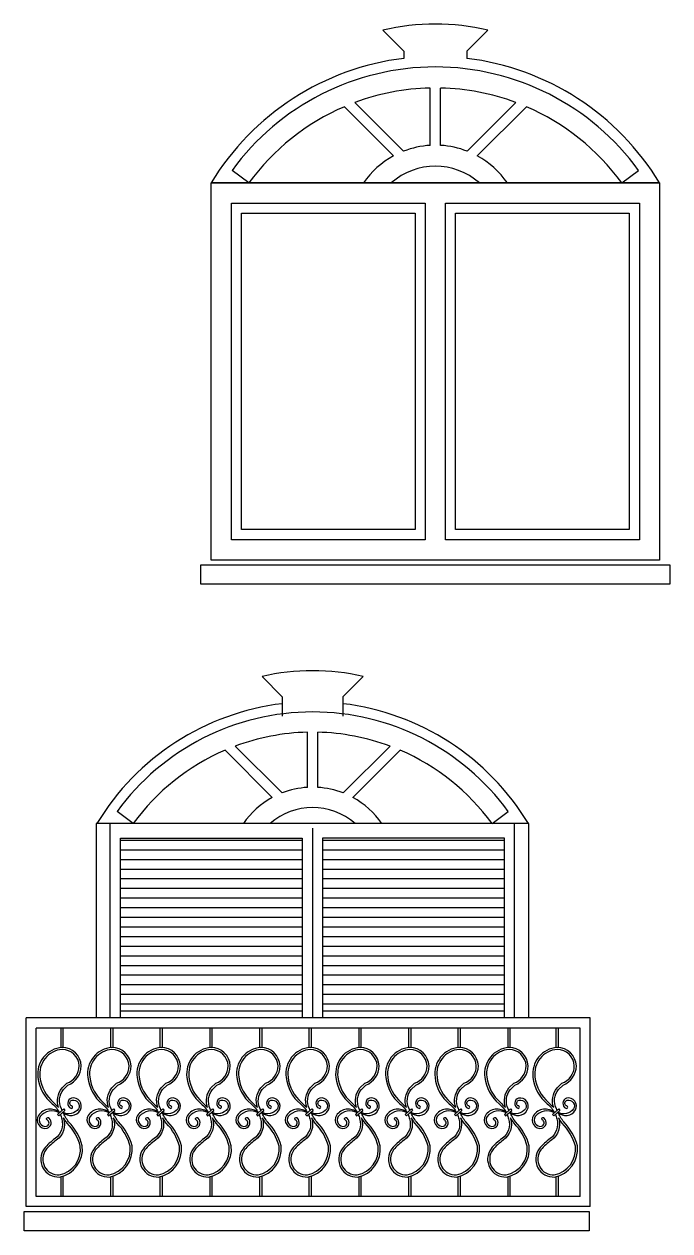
# Model space of a CAD drawing. Header units: millimetres. Extents: x 765.99 to 775.3, y 174.84 to 180.82.
# Drawn here: x 765.99 to 769.19, y 174.85 to 180.82 of the extents above; entities that cross this region are included whole.
import ezdxf

# ---------------------------------------------------------------- set-up
doc = ezdxf.new("R2010")
doc.units = ezdxf.units.MM
doc.header["$MEASUREMENT"] = 0
doc.layers.add('alvenaria', color=5, linetype='Continuous')
doc.layers.add('janela', color=1, linetype='Continuous')

msp = doc.modelspace()

# ---------------------------------------------------------------- linework, layer by layer
at = {"color": 2}
for p, q in [((767.7658, 180.7878), (767.8697, 180.6839)), ((768.2854, 180.7878), (768.1815, 180.6839)), ((767.8697, 180.6839), (767.8697, 180.6484)), ((768.1815, 180.6839), (768.1815, 180.6484)), ((767.9996, 180.2183), (767.9996, 180.5016)), ((768.0516, 180.2183), (768.0516, 180.5016)), ((767.8184, 180.1663), (767.5754, 180.4093)), ((767.8686, 180.1896), (767.6279, 180.4303)), ((768.1827, 180.1896), (768.4234, 180.4303)), ((768.2328, 180.1663), (768.4758, 180.4093)), ((767.1035, 180.0326), (767.0202, 180.0947)), ((768.9477, 180.0326), (769.031, 180.0947)), ((767.0022, 180.0326), (769.0492, 180.0326)), ((767.0022, 180.0326), (769.0492, 180.0326)), ((767.5507, 180.0326), (767.6696, 180.0326)), ((768.2437, 180.0326), (767.8076, 180.0326)), ((768.1515, 180.0326), (768.2437, 180.0326)), ((769.0828, 180.0326), (768.3817, 180.0326)), ((768.3817, 180.0326), (768.5006, 180.0326)), ((768.5006, 180.0326), (768.5972, 180.0326)), ((768.6491, 180.0326), (769.0828, 180.0326)), ((767.1685, 177.5925), (767.2685, 177.4925)), ((767.6685, 177.5925), (767.5685, 177.4925)), ((767.2685, 177.4925), (767.2685, 177.397)), ((767.5685, 177.4925), (767.5685, 177.397)), ((767.3935, 177.0445), (767.3935, 177.3171)), ((767.4435, 177.0445), (767.4435, 177.3171)), ((767.2674, 177.0168), (767.0357, 177.2485)), ((767.5696, 177.0168), (767.8012, 177.2485)), ((767.2191, 176.9944), (766.9852, 177.2282)), ((767.6179, 176.9944), (767.8517, 177.2282)), ((766.5311, 176.8657), (766.451, 176.9255)), ((768.3058, 176.8657), (768.386, 176.9255)), ((768.4874, 176.8657), (766.3474, 176.8657)), ((768.4174, 175.9047), (768.4174, 176.8657)), ((766.0012, 174.972), (766.0012, 175.9047)), ((768.7917, 175.9047), (766.0012, 175.9047)), ((768.7917, 174.972), (768.7917, 175.9047)), ((766.0512, 175.022), (766.0512, 175.8547)), ((768.7417, 175.8547), (766.0512, 175.8547)), ((766.0512, 175.022), (766.0512, 175.8547)), ((768.7417, 175.8547), (766.0512, 175.8547)), ((766.1744, 175.759), (766.1744, 175.8547)), ((766.1854, 175.759), (766.1854, 175.8547)), ((766.4208, 175.759), (766.4208, 175.8547)), ((766.4318, 175.759), (766.4318, 175.8547)), ((766.6647, 175.759), (766.6647, 175.8547)), ((766.6758, 175.759), (766.6758, 175.8547)), ((766.9112, 175.759), (766.9112, 175.8547)), ((766.9222, 175.759), (766.9222, 175.8547)), ((767.1577, 175.759), (767.1577, 175.8547)), ((767.1687, 175.759), (767.1687, 175.8547)), ((767.4016, 175.759), (767.4016, 175.8547)), ((767.4126, 175.759), (767.4126, 175.8547)), ((767.648, 175.759), (767.648, 175.8547)), ((767.6591, 175.759), (767.6591, 175.8547)), ((767.8945, 175.759), (767.8945, 175.8547)), ((767.9055, 175.759), (767.9055, 175.8547)), ((768.1384, 175.759), (768.1384, 175.8547)), ((768.1495, 175.759), (768.1495, 175.8547)), ((768.3849, 175.759), (768.3849, 175.8547)), ((768.3959, 175.759), (768.3959, 175.8547)), ((768.6231, 175.759), (768.6231, 175.8547)), ((768.6341, 175.759), (768.6341, 175.8547)), ((768.7417, 175.022), (768.7417, 175.8547)), ((768.7417, 175.022), (768.7417, 175.8547)), ((766.1872, 175.4545), (766.1568, 175.4271)), ((766.1872, 175.4545), (766.1932, 175.4477)), ((766.4336, 175.4545), (766.4032, 175.4271)), ((766.4336, 175.4545), (766.4396, 175.4477)), ((766.6776, 175.4545), (766.6472, 175.4271)), ((766.6776, 175.4545), (766.6836, 175.4477)), ((766.924, 175.4545), (766.8936, 175.4271)), ((766.924, 175.4545), (766.93, 175.4477)), ((767.1705, 175.4545), (767.1401, 175.4271)), ((767.1705, 175.4545), (767.1765, 175.4477)), ((767.4144, 175.4545), (767.384, 175.4271)), ((767.4144, 175.4545), (767.4204, 175.4477)), ((767.6609, 175.4545), (767.6305, 175.4271)), ((767.6609, 175.4545), (767.6668, 175.4477)), ((767.9073, 175.4545), (767.8769, 175.4271)), ((767.9073, 175.4545), (767.9133, 175.4477)), ((768.1513, 175.4545), (768.1208, 175.4271)), ((768.1513, 175.4545), (768.1572, 175.4477)), ((768.3977, 175.4545), (768.3673, 175.4271)), ((768.3977, 175.4545), (768.4037, 175.4477)), ((768.6359, 175.4545), (768.6055, 175.4271)), ((768.6359, 175.4545), (768.6419, 175.4477)), ((766.1568, 175.4271), (766.1625, 175.4206)), ((766.1625, 175.4206), (766.1932, 175.4477)), ((766.4032, 175.4271), (766.409, 175.4206)), ((766.409, 175.4206), (766.4396, 175.4477)), ((766.6472, 175.4271), (766.6529, 175.4206)), ((766.6529, 175.4206), (766.6836, 175.4477)), ((766.8936, 175.4271), (766.8993, 175.4206)), ((766.8993, 175.4206), (766.93, 175.4477)), ((767.1401, 175.4271), (767.1458, 175.4206)), ((767.1458, 175.4206), (767.1765, 175.4477)), ((767.384, 175.4271), (767.3897, 175.4206)), ((767.3897, 175.4206), (767.4204, 175.4477)), ((767.6305, 175.4271), (767.6362, 175.4206)), ((767.6362, 175.4206), (767.6668, 175.4477)), ((767.8769, 175.4271), (767.8826, 175.4206)), ((767.8826, 175.4206), (767.9133, 175.4477)), ((768.1208, 175.4271), (768.1266, 175.4206)), ((768.1266, 175.4206), (768.1572, 175.4477)), ((768.3673, 175.4271), (768.373, 175.4206)), ((768.373, 175.4206), (768.4037, 175.4477)), ((768.6055, 175.4271), (768.6112, 175.4206)), ((768.6112, 175.4206), (768.6419, 175.4477)), ((766.1744, 175.0248), (766.1744, 175.1205)), ((766.1854, 175.0248), (766.1854, 175.1205)), ((766.4208, 175.0248), (766.4208, 175.1205)), ((766.4318, 175.0248), (766.4318, 175.1205)), ((766.6647, 175.0248), (766.6647, 175.1205)), ((766.6758, 175.0248), (766.6758, 175.1205)), ((766.9112, 175.0248), (766.9112, 175.1205)), ((766.9222, 175.0248), (766.9222, 175.1205)), ((767.1577, 175.0248), (767.1577, 175.1205)), ((767.1687, 175.0248), (767.1687, 175.1205)), ((767.4016, 175.0248), (767.4016, 175.1205)), ((767.4126, 175.0248), (767.4126, 175.1205)), ((767.648, 175.0248), (767.648, 175.1205)), ((767.6591, 175.0248), (767.6591, 175.1205)), ((767.8945, 175.0248), (767.8945, 175.1205)), ((767.9055, 175.0248), (767.9055, 175.1205)), ((768.1384, 175.0248), (768.1384, 175.1205)), ((768.1495, 175.0248), (768.1495, 175.1205)), ((768.3849, 175.0248), (768.3849, 175.1205)), ((768.3959, 175.0248), (768.3959, 175.1205)), ((768.6231, 175.0248), (768.6231, 175.1205)), ((768.6341, 175.0248), (768.6341, 175.1205)), ((768.7417, 175.022), (766.0512, 175.022)), ((768.7417, 175.022), (766.0512, 175.022)), ((768.7917, 174.972), (766.0012, 174.972))]:
    msp.add_line(p, q, dxfattribs=at)
at = {"color": 2, "extrusion": (0, 0, -1)}
for p, q in [((768.9635, 180.0326), (766.9165, 180.0326)), ((769.135, 180.0326), (766.9165, 180.0326)), ((767.0022, 180.0326), (768.0257, 180.0326)), ((769.0492, 180.0326), (768.0257, 180.0326)), ((766.3474, 176.8657), (766.3474, 175.9047)), ((766.4174, 175.9047), (766.4174, 176.8657)), ((768.4174, 175.9047), (768.4174, 176.8435)), ((768.4874, 175.9047), (768.4874, 176.8657))]:
    msp.add_line(p, q, dxfattribs=at)
at = {"color": 2}
for points in [[(766.9165, 180.0326), (769.135, 180.0326), (769.135, 178.1685), (766.9165, 178.1685)], [(767.9257, 178.3185), (767.0665, 178.3185), (767.0665, 179.8826), (767.9257, 179.8826)], [(768.1257, 178.3185), (768.1257, 179.8826), (768.985, 179.8826), (768.985, 178.3185)]]:
    msp.add_lwpolyline(points, close=True, dxfattribs=at)
for points in [[(766.1863, 175.5515), (766.2082, 175.5729, 0.306931), (766.2741, 175.6673, 0.397058), (766.1792, 175.759, 0.432102), (766.0598, 175.6107, 0.188345), (766.1305, 175.4794, -0.111789), (766.1665, 175.4358, -0.111789)], [(766.4328, 175.5515), (766.4547, 175.5729, 0.306931), (766.5206, 175.6673, 0.397058), (766.4256, 175.759, 0.432102), (766.3062, 175.6107, 0.188345), (766.3769, 175.4794, -0.111789), (766.4129, 175.4358, -0.111789)], [(766.6767, 175.5515), (766.6986, 175.5729, 0.306931), (766.7645, 175.6673, 0.397058), (766.6696, 175.759, 0.432102), (766.5502, 175.6107, 0.188345), (766.6209, 175.4794, -0.111789), (766.6569, 175.4358, -0.111789)], [(766.9232, 175.5515), (766.9451, 175.5729, 0.306931), (767.011, 175.6673, 0.397058), (766.916, 175.759, 0.432102), (766.7966, 175.6107, 0.188345), (766.8673, 175.4794, -0.111789), (766.9033, 175.4358, -0.111789)], [(767.1696, 175.5515), (767.1915, 175.5729, 0.306931), (767.2574, 175.6673, 0.397058), (767.1625, 175.759, 0.432102), (767.0431, 175.6107, 0.188345), (767.1138, 175.4794, -0.111789), (767.1498, 175.4358, -0.111789)], [(767.4136, 175.5515), (767.4355, 175.5729, 0.306931), (767.5014, 175.6673, 0.397058), (767.4064, 175.759, 0.432102), (767.287, 175.6107, 0.188345), (767.3577, 175.4794, -0.111789), (767.3937, 175.4358, -0.111789)], [(767.66, 175.5515), (767.6819, 175.5729, 0.306931), (767.7478, 175.6673, 0.397058), (767.6529, 175.759, 0.432102), (767.5335, 175.6107, 0.188345), (767.6042, 175.4794, -0.111789), (767.6402, 175.4358, -0.111789)], [(767.9065, 175.5515), (767.9284, 175.5729, 0.306931), (767.9943, 175.6673, 0.397058), (767.8993, 175.759, 0.432102), (767.7799, 175.6107, 0.188345), (767.8506, 175.4794, -0.111789), (767.8866, 175.4358, -0.111789)], [(768.1504, 175.5515), (768.1723, 175.5729, 0.306931), (768.2382, 175.6673, 0.397058), (768.1433, 175.759, 0.432102), (768.0238, 175.6107, 0.188345), (768.0946, 175.4794, -0.111789), (768.1306, 175.4358, -0.111789)], [(768.3969, 175.5515), (768.4188, 175.5729, 0.306931), (768.4847, 175.6673, 0.397058), (768.3897, 175.759, 0.432102), (768.2703, 175.6107, 0.188345), (768.341, 175.4794, -0.111789), (768.377, 175.4358, -0.111789)], [(768.635, 175.5515), (768.657, 175.5729, 0.306931), (768.7229, 175.6673, 0.397058), (768.6279, 175.759, 0.432102), (768.5085, 175.6107, 0.188345), (768.5792, 175.4794, -0.111789), (768.6152, 175.4358, -0.111789)], [(766.1791, 175.4472, -0.00785), (766.1756, 175.4556, -0.291434), (766.1863, 175.5515)], [(766.4255, 175.4472, -0.00785), (766.422, 175.4556, -0.291434), (766.4328, 175.5515)], [(766.6695, 175.4472, -0.00785), (766.666, 175.4556, -0.291434), (766.6767, 175.5515)], [(766.9159, 175.4472, -0.00785), (766.9124, 175.4556, -0.291434), (766.9232, 175.5515)], [(767.1624, 175.4472, -0.00785), (767.1589, 175.4556, -0.291434), (767.1696, 175.5515)], [(767.4063, 175.4472, -0.00785), (767.4028, 175.4556, -0.291434), (767.4136, 175.5515)], [(767.6528, 175.4472, -0.00785), (767.6493, 175.4556, -0.291434), (767.66, 175.5515)], [(767.8992, 175.4472, -0.00785), (767.8957, 175.4556, -0.291434), (767.9065, 175.5515)], [(768.1432, 175.4472, -0.00785), (768.1397, 175.4556, -0.291434), (768.1504, 175.5515)], [(768.3896, 175.4472, -0.00785), (768.3861, 175.4556, -0.291434), (768.3969, 175.5515)], [(768.6278, 175.4472, -0.00785), (768.6243, 175.4556, -0.291434), (768.635, 175.5515)], [(766.1665, 175.4358, 0.461468), (766.0625, 175.4227, 0.650432), (766.1047, 175.3591, 0.57503), (766.1157, 175.4088, 0.502984)], [(766.1829, 175.4387, 0.498485), (766.2696, 175.4497, 0.635174), (766.2262, 175.5082, 0.672054), (766.2229, 175.4578, 1.414172), (766.2233, 175.4695, -0.564424), (766.2288, 175.4985, -0.626327), (766.2609, 175.4545, -0.378639), (766.1829, 175.4387, 0.497563)], [(766.4129, 175.4358, 0.461468), (766.309, 175.4227, 0.650432), (766.3511, 175.3591, 0.57503), (766.3621, 175.4088, 0.502984)], [(766.4294, 175.4387, 0.498485), (766.5161, 175.4497, 0.635174), (766.4727, 175.5082, 0.672054), (766.4693, 175.4578, 1.414172), (766.4697, 175.4695, -0.564424), (766.4753, 175.4985, -0.626327), (766.5073, 175.4545, -0.378639), (766.4294, 175.4387, 0.497563)], [(766.6569, 175.4358, 0.461468), (766.5529, 175.4227, 0.650432), (766.5951, 175.3591, 0.57503), (766.6061, 175.4088, 0.502984)], [(766.6733, 175.4387, 0.498485), (766.76, 175.4497, 0.635174), (766.7166, 175.5082, 0.672054), (766.7133, 175.4578, 1.414172), (766.7137, 175.4695, -0.564424), (766.7192, 175.4985, -0.626327), (766.7513, 175.4545, -0.378639), (766.6733, 175.4387, 0.497563)], [(766.9033, 175.4358, 0.461468), (766.7993, 175.4227, 0.650432), (766.8415, 175.3591, 0.57503), (766.8525, 175.4088, 0.502984)], [(766.9198, 175.4387, 0.498485), (767.0065, 175.4497, 0.635174), (766.9631, 175.5082, 0.672054), (766.9597, 175.4578, 1.414172), (766.9601, 175.4695, -0.564424), (766.9657, 175.4985, -0.626327), (766.9977, 175.4545, -0.378639), (766.9198, 175.4387, 0.497563)], [(767.1498, 175.4358, 0.461468), (767.0458, 175.4227, 0.650432), (767.088, 175.3591, 0.57503), (767.099, 175.4088, 0.502984)], [(767.1662, 175.4387, 0.498485), (767.2529, 175.4497, 0.635174), (767.2095, 175.5082, 0.672054), (767.2062, 175.4578, 1.414172), (767.2066, 175.4695, -0.564424), (767.2121, 175.4985, -0.626327), (767.2442, 175.4545, -0.378639), (767.1662, 175.4387, 0.497563)], [(767.3937, 175.4358, 0.461468), (767.2897, 175.4227, 0.650432), (767.3319, 175.3591, 0.57503), (767.3429, 175.4088, 0.502984)], [(767.4102, 175.4387, 0.498485), (767.4969, 175.4497, 0.635174), (767.4535, 175.5082, 0.672054), (767.4501, 175.4578, 1.414172), (767.4505, 175.4695, -0.564424), (767.4561, 175.4985, -0.626327), (767.4881, 175.4545, -0.378639), (767.4102, 175.4387, 0.497563)], [(767.6402, 175.4358, 0.461468), (767.5362, 175.4227, 0.650432), (767.5784, 175.3591, 0.57503), (767.5894, 175.4088, 0.502984)], [(767.6566, 175.4387, 0.498485), (767.7433, 175.4497, 0.635174), (767.6999, 175.5082, 0.672054), (767.6966, 175.4578, 1.414172), (767.697, 175.4695, -0.564424), (767.7025, 175.4985, -0.626327), (767.7346, 175.4545, -0.378639), (767.6566, 175.4387, 0.497563)], [(767.8866, 175.4358, 0.461468), (767.7826, 175.4227, 0.650432), (767.8248, 175.3591, 0.57503), (767.8358, 175.4088, 0.502984)], [(767.9031, 175.4387, 0.498485), (767.9898, 175.4497, 0.635174), (767.9464, 175.5082, 0.672054), (767.943, 175.4578, 1.414172), (767.9434, 175.4695, -0.564424), (767.949, 175.4985, -0.626327), (767.981, 175.4545, -0.378639), (767.9031, 175.4387, 0.497563)], [(768.1306, 175.4358, 0.461468), (768.0266, 175.4227, 0.650432), (768.0687, 175.3591, 0.57503), (768.0798, 175.4088, 0.502984)], [(768.147, 175.4387, 0.498485), (768.2337, 175.4497, 0.635174), (768.1903, 175.5082, 0.672054), (768.187, 175.4578, 1.414172), (768.1874, 175.4695, -0.564424), (768.1929, 175.4985, -0.626327), (768.225, 175.4545, -0.378639), (768.147, 175.4387, 0.497563)], [(768.377, 175.4358, 0.461468), (768.273, 175.4227, 0.650432), (768.3152, 175.3591, 0.57503), (768.3262, 175.4088, 0.502984)], [(768.3935, 175.4387, 0.498485), (768.4801, 175.4497, 0.635174), (768.4368, 175.5082, 0.672054), (768.4334, 175.4578, 1.414172), (768.4338, 175.4695, -0.564424), (768.4394, 175.4985, -0.626327), (768.4714, 175.4545, -0.378639), (768.3935, 175.4387, 0.497563)], [(768.6152, 175.4358, 0.461468), (768.5112, 175.4227, 0.650432), (768.5534, 175.3591, 0.57503), (768.5644, 175.4088, 0.502984)], [(768.6317, 175.4387, 0.498485), (768.7183, 175.4497, 0.635174), (768.6749, 175.5082, 0.672054), (768.6716, 175.4578, 1.414172), (768.672, 175.4695, -0.564424), (768.6775, 175.4985, -0.626327), (768.7096, 175.4545, -0.378639), (768.6317, 175.4387, 0.497563)], [(766.1665, 175.4358, 0.362754), (766.0709, 175.4172, 0.643667), (766.1025, 175.3688, 0.675031), (766.1051, 175.4008, -1.273672), (766.1157, 175.4088)], [(766.1703, 175.4275, -0.044703), (766.1772, 175.4057, -0.324841), (766.1449, 175.3083, 0.068727), (766.0908, 175.2583, 0.636143), (766.1665, 175.1182, 0.391481), (766.2792, 175.2719, 0.133262), (766.2117, 175.3905, -0.048473), (766.1829, 175.4387, -0.048473)], [(766.4129, 175.4358, 0.362754), (766.3174, 175.4172, 0.643667), (766.3489, 175.3688, 0.675031), (766.3515, 175.4008, -1.273672), (766.3621, 175.4088)], [(766.4168, 175.4275, -0.044703), (766.4236, 175.4057, -0.324841), (766.3913, 175.3083, 0.068727), (766.3373, 175.2583, 0.636143), (766.413, 175.1182, 0.391481), (766.5256, 175.2719, 0.133262), (766.4582, 175.3905, -0.048473), (766.4294, 175.4387, -0.048473)], [(766.6569, 175.4358, 0.362754), (766.5613, 175.4172, 0.643667), (766.5928, 175.3688, 0.675031), (766.5955, 175.4008, -1.273672), (766.6061, 175.4088)], [(766.6607, 175.4275, -0.044703), (766.6676, 175.4057, -0.324841), (766.6353, 175.3083, 0.068727), (766.5812, 175.2583, 0.636143), (766.6569, 175.1182, 0.391481), (766.7695, 175.2719, 0.133262), (766.7021, 175.3905, -0.048473), (766.6733, 175.4387, -0.048473)], [(766.9033, 175.4358, 0.362754), (766.8077, 175.4172, 0.643667), (766.8393, 175.3688, 0.675031), (766.8419, 175.4008, -1.273672), (766.8525, 175.4088)], [(766.9071, 175.4275, -0.044703), (766.914, 175.4057, -0.324841), (766.8817, 175.3083, 0.068727), (766.8277, 175.2583, 0.636143), (766.9034, 175.1182, 0.391481), (767.016, 175.2719, 0.133262), (766.9486, 175.3905, -0.048473), (766.9198, 175.4387, -0.048473)], [(767.1498, 175.4358, 0.362754), (767.0542, 175.4172, 0.643667), (767.0858, 175.3688, 0.675031), (767.0884, 175.4008, -1.273672), (767.099, 175.4088)], [(767.1536, 175.4275, -0.044703), (767.1605, 175.4057, -0.324841), (767.1282, 175.3083, 0.068727), (767.0741, 175.2583, 0.636143), (767.1498, 175.1182, 0.391481), (767.2625, 175.2719, 0.133262), (767.195, 175.3905, -0.048473), (767.1662, 175.4387, -0.048473)], [(767.3937, 175.4358, 0.362754), (767.2981, 175.4172, 0.643667), (767.3297, 175.3688, 0.675031), (767.3323, 175.4008, -1.273672), (767.3429, 175.4088)], [(767.3975, 175.4275, -0.044703), (767.4044, 175.4057, -0.324841), (767.3721, 175.3083, 0.068727), (767.3181, 175.2583, 0.636143), (767.3938, 175.1182, 0.391481), (767.5064, 175.2719, 0.133262), (767.4389, 175.3905, -0.048473), (767.4102, 175.4387, -0.048473)], [(767.6402, 175.4358, 0.362754), (767.5446, 175.4172, 0.643667), (767.5761, 175.3688, 0.675031), (767.5788, 175.4008, -1.273672), (767.5894, 175.4088)], [(767.644, 175.4275, -0.044703), (767.6509, 175.4057, -0.324841), (767.6186, 175.3083, 0.068727), (767.5645, 175.2583, 0.636143), (767.6402, 175.1182, 0.391481), (767.7528, 175.2719, 0.133262), (767.6854, 175.3905, -0.048473), (767.6566, 175.4387, -0.048473)], [(767.8866, 175.4358, 0.362754), (767.791, 175.4172, 0.643667), (767.8226, 175.3688, 0.675031), (767.8252, 175.4008, -1.273672), (767.8358, 175.4088)], [(767.8904, 175.4275, -0.044703), (767.8973, 175.4057, -0.324841), (767.865, 175.3083, 0.068727), (767.811, 175.2583, 0.636143), (767.8867, 175.1182, 0.391481), (767.9993, 175.2719, 0.133262), (767.9319, 175.3905, -0.048473), (767.9031, 175.4387, -0.048473)], [(768.1306, 175.4358, 0.362754), (768.035, 175.4172, 0.643667), (768.0665, 175.3688, 0.675031), (768.0692, 175.4008, -1.273672), (768.0798, 175.4088)], [(768.1344, 175.4275, -0.044703), (768.1413, 175.4057, -0.324841), (768.109, 175.3083, 0.068727), (768.0549, 175.2583, 0.636143), (768.1306, 175.1182, 0.391481), (768.2432, 175.2719, 0.133262), (768.1758, 175.3905, -0.048473), (768.147, 175.4387, -0.048473)], [(768.377, 175.4358, 0.362754), (768.2814, 175.4172, 0.643667), (768.313, 175.3688, 0.675031), (768.3156, 175.4008, -1.273672), (768.3262, 175.4088)], [(768.3808, 175.4275, -0.044703), (768.3877, 175.4057, -0.324841), (768.3554, 175.3083, 0.068727), (768.3013, 175.2583, 0.636143), (768.3771, 175.1182, 0.391481), (768.4897, 175.2719, 0.133262), (768.4222, 175.3905, -0.048473), (768.3935, 175.4387, -0.048473)], [(768.6152, 175.4358, 0.362754), (768.5196, 175.4172, 0.643667), (768.5512, 175.3688, 0.675031), (768.5538, 175.4008, -1.273672), (768.5644, 175.4088)], [(768.619, 175.4275, -0.044703), (768.6259, 175.4057, -0.324841), (768.5936, 175.3083, 0.068727), (768.5395, 175.2583, 0.636143), (768.6152, 175.1182, 0.391481), (768.7279, 175.2719, 0.133262), (768.6604, 175.3905, -0.048473), (768.6317, 175.4387, -0.048473)]]:
    msp.add_lwpolyline(points, format="xyb", dxfattribs=at)
for points in [[(766.1789, 175.5583), (766.2028, 175.5815, 0.31199), (766.2641, 175.6671, 0.39456), (766.1795, 175.749, 0.431196), (766.0697, 175.612, 0.188154), (766.1368, 175.4872, 0.008793), (766.1623, 175.4613, -0.263429)], [(766.4254, 175.5583), (766.4492, 175.5815, 0.31199), (766.5106, 175.6671, 0.39456), (766.426, 175.749, 0.431196), (766.3161, 175.612, 0.188154), (766.3832, 175.4872, 0.008793), (766.4088, 175.4613, -0.263429)], [(766.6693, 175.5583), (766.6932, 175.5815, 0.31199), (766.7545, 175.6671, 0.39456), (766.6699, 175.749, 0.431196), (766.5601, 175.612, 0.188154), (766.6272, 175.4872, 0.008793), (766.6527, 175.4613, -0.263429)], [(766.9158, 175.5583), (766.9396, 175.5815, 0.31199), (767.001, 175.6671, 0.39456), (766.9164, 175.749, 0.431196), (766.8065, 175.612, 0.188154), (766.8736, 175.4872, 0.008793), (766.8992, 175.4613, -0.263429)], [(767.1622, 175.5583), (767.1861, 175.5815, 0.31199), (767.2474, 175.6671, 0.39456), (767.1628, 175.749, 0.431196), (767.053, 175.612, 0.188154), (767.1201, 175.4872, 0.008793), (767.1456, 175.4613, -0.263429)], [(767.4062, 175.5583), (767.43, 175.5815, 0.31199), (767.4914, 175.6671, 0.39456), (767.4068, 175.749, 0.431196), (767.2969, 175.612, 0.188154), (767.364, 175.4872, 0.008793), (767.3896, 175.4613, -0.263429)], [(767.6526, 175.5583), (767.6765, 175.5815, 0.31199), (767.7378, 175.6671, 0.39456), (767.6532, 175.749, 0.431196), (767.5434, 175.612, 0.188154), (767.6105, 175.4872, 0.008793), (767.636, 175.4613, -0.263429)], [(767.8991, 175.5583), (767.9229, 175.5815, 0.31199), (767.9843, 175.6671, 0.39456), (767.8997, 175.749, 0.431196), (767.7898, 175.612, 0.188154), (767.8569, 175.4872, 0.008793), (767.8825, 175.4613, -0.263429)], [(768.143, 175.5583), (768.1669, 175.5815, 0.31199), (768.2282, 175.6671, 0.39456), (768.1436, 175.749, 0.431196), (768.0338, 175.612, 0.188154), (768.1009, 175.4872, 0.008793), (768.1264, 175.4613, -0.263429)], [(768.3895, 175.5583), (768.4133, 175.5815, 0.31199), (768.4747, 175.6671, 0.39456), (768.39, 175.749, 0.431196), (768.2802, 175.612, 0.188154), (768.3473, 175.4872, 0.008793), (768.3729, 175.4613, -0.263429)], [(768.6276, 175.5583), (768.6515, 175.5815, 0.31199), (768.7129, 175.6671, 0.39456), (768.6282, 175.749, 0.431196), (768.5184, 175.612, 0.188154), (768.5855, 175.4872, 0.008793), (768.611, 175.4613, -0.263429)], [(766.1862, 175.4111, -0.267949), (766.1869, 175.4083, -0.323734), (766.1507, 175.3001, 0.068544), (766.0987, 175.2521, 0.632058), (766.1653, 175.1282, 0.38846), (766.2693, 175.2701, 0.133287), (766.2041, 175.3839, -0.027079)], [(766.4327, 175.4111, -0.267949), (766.4333, 175.4083, -0.323734), (766.3971, 175.3001, 0.068544), (766.3452, 175.2521, 0.632058), (766.4117, 175.1282, 0.38846), (766.5158, 175.2701, 0.133287), (766.4506, 175.3839, -0.027079)], [(766.6766, 175.4111, -0.267949), (766.6772, 175.4083, -0.323734), (766.6411, 175.3001, 0.068544), (766.5891, 175.2521, 0.632058), (766.6557, 175.1282, 0.38846), (766.7597, 175.2701, 0.133287), (766.6945, 175.3839, -0.027079)], [(766.9231, 175.4111, -0.267949), (766.9237, 175.4083, -0.323734), (766.8875, 175.3001, 0.068544), (766.8355, 175.2521, 0.632058), (766.9021, 175.1282, 0.38846), (767.0061, 175.2701, 0.133287), (766.941, 175.3839, -0.027079)], [(767.1695, 175.4111, -0.267949), (767.1702, 175.4083, -0.323734), (767.134, 175.3001, 0.068544), (767.082, 175.2521, 0.632058), (767.1486, 175.1282, 0.38846), (767.2526, 175.2701, 0.133287), (767.1874, 175.3839, -0.027079)], [(767.4134, 175.4111, -0.267949), (767.4141, 175.4083, -0.323734), (767.3779, 175.3001, 0.068544), (767.3259, 175.2521, 0.632058), (767.3925, 175.1282, 0.38846), (767.4965, 175.2701, 0.133287), (767.4313, 175.3839, -0.027079)], [(767.6599, 175.4111, -0.267949), (767.6605, 175.4083, -0.323734), (767.6244, 175.3001, 0.068544), (767.5724, 175.2521, 0.632058), (767.639, 175.1282, 0.38846), (767.743, 175.2701, 0.133287), (767.6778, 175.3839, -0.027079)], [(767.9064, 175.4111, -0.267949), (767.907, 175.4083, -0.323734), (767.8708, 175.3001, 0.068544), (767.8188, 175.2521, 0.632058), (767.8854, 175.1282, 0.38846), (767.9894, 175.2701, 0.133287), (767.9243, 175.3839, -0.027079)], [(768.1503, 175.4111, -0.267949), (768.1509, 175.4083, -0.323734), (768.1147, 175.3001, 0.068544), (768.0628, 175.2521, 0.632058), (768.1294, 175.1282, 0.38846), (768.2334, 175.2701, 0.133287), (768.1682, 175.3839, -0.027079)], [(768.3967, 175.4111, -0.267949), (768.3974, 175.4083, -0.323734), (768.3612, 175.3001, 0.068544), (768.3092, 175.2521, 0.632058), (768.3758, 175.1282, 0.38846), (768.4798, 175.2701, 0.133287), (768.4146, 175.3839, -0.027079)], [(768.6349, 175.4111, -0.267949), (768.6356, 175.4083, -0.323734), (768.5994, 175.3001, 0.068544), (768.5474, 175.2521, 0.632058), (768.614, 175.1282, 0.38846), (768.718, 175.2701, 0.133287), (768.6528, 175.3839, -0.027079)]]:
    msp.add_lwpolyline(points, format="xyb", close=True, dxfattribs=at)
for centre, radius, start, end in [((768.0256, 179.6729), 1.1448, 76.88326, 103.11674), ((768.0256, 179.3614), 1.2964, 96.9058, 148.82017), ((768.0256, 179.3614), 1.2964, 31.17983, 83.0942), ((768.0256, 179.3614), 1.2444, 36.10534, 143.89466), ((768.0256, 179.3614), 1.1405, 91.30522, 110.41009), ((768.0256, 179.3614), 1.1405, 69.58991, 88.69478), ((768.0256, 179.3614), 1.1405, 113.2496, 143.95053), ((768.0256, 179.3614), 1.1405, 36.04947, 66.7504), ((768.0256, 179.786), 0.4331, 118.58377, 145.29576), ((768.0256, 179.786), 0.4331, 93.43899, 111.26016), ((768.0256, 179.786), 0.4331, 68.73984, 86.56101), ((768.0256, 179.786), 0.4331, 34.70424, 61.41623), ((768.0256, 179.786), 0.3292, 48.51036, 131.48964), ((767.4185, 176.5196), 1.1016, 76.88326, 103.11674), ((767.4185, 176.2198), 1.2475, 96.9058, 148.82017), ((767.4185, 176.2198), 1.2475, 31.17983, 83.0942), ((767.4185, 176.2198), 1.1975, 36.10534, 143.89466), ((767.4185, 176.2198), 1.0975, 91.30522, 110.41009), ((767.4185, 176.2198), 1.0975, 69.58991, 88.69478), ((767.4185, 176.2198), 1.0975, 113.2496, 143.95053), ((767.4185, 176.2198), 1.0975, 36.04947, 66.7504), ((767.4185, 176.6284), 0.4168, 93.43899, 111.26016), ((767.4185, 176.6284), 0.4168, 68.73984, 86.56101), ((767.4185, 176.6284), 0.4168, 118.58377, 145.29576), ((767.4185, 176.6284), 0.3168, 48.51036, 131.48964), ((767.4185, 176.6284), 0.4168, 34.70424, 61.41623)]:
    msp.add_arc(centre, radius, start, end, dxfattribs=at)
at = {"layer": 'alvenaria'}
for points in [[(766.8661, 178.1444), (769.1856, 178.1444), (769.1856, 178.0485), (766.8661, 178.0485)], [(765.9915, 174.9479), (768.7867, 174.9479), (768.7867, 174.852), (765.9915, 174.852)]]:
    msp.add_lwpolyline(points, close=True, dxfattribs=at)
at = {"layer": 'janela', "extrusion": (0, 0, -1)}
for p, q in [((767.4174, 176.8435), (767.4174, 175.9047)), ((767.4174, 176.8435), (767.4174, 175.9047)), ((766.4674, 175.9047), (766.4674, 176.7935)), ((766.4674, 176.7935), (767.3674, 176.7935)), ((767.3674, 176.7821), (766.4674, 176.7821)), ((767.3674, 176.7935), (767.3674, 175.9047)), ((767.4674, 176.7935), (767.4674, 175.9047)), ((768.3674, 176.7935), (767.4674, 176.7935)), ((768.3674, 176.7821), (767.4674, 176.7821)), ((768.3674, 175.9047), (768.3674, 176.7935)), ((767.3674, 176.7345), (766.4674, 176.7345)), ((768.3674, 176.7345), (767.4674, 176.7345)), ((767.3674, 176.6868), (766.4674, 176.6868)), ((768.3674, 176.6868), (767.4674, 176.6868)), ((767.3674, 176.6392), (766.4674, 176.6392)), ((767.3674, 176.5916), (766.4674, 176.5916)), ((768.3674, 176.6392), (767.4674, 176.6392)), ((768.3674, 176.5916), (767.4674, 176.5916)), ((767.3674, 176.544), (766.4674, 176.544)), ((768.3674, 176.544), (767.4674, 176.544)), ((767.3674, 176.4963), (766.4674, 176.4963)), ((768.3674, 176.4963), (767.4674, 176.4963)), ((767.3674, 176.4487), (766.4674, 176.4487)), ((768.3674, 176.4487), (767.4674, 176.4487)), ((767.3674, 176.4011), (766.4674, 176.4011)), ((767.3674, 176.3535), (766.4674, 176.3535)), ((768.3674, 176.4011), (767.4674, 176.4011)), ((768.3674, 176.3535), (767.4674, 176.3535)), ((767.3674, 176.3058), (766.4674, 176.3058)), ((768.3674, 176.3058), (767.4674, 176.3058)), ((767.3674, 176.2582), (766.4674, 176.2582)), ((768.3674, 176.2582), (767.4674, 176.2582)), ((767.3674, 176.2106), (766.4674, 176.2106)), ((768.3674, 176.2106), (767.4674, 176.2106)), ((767.3674, 176.163), (766.4674, 176.163)), ((767.3674, 176.1153), (766.4674, 176.1153)), ((768.3674, 176.163), (767.4674, 176.163)), ((768.3674, 176.1153), (767.4674, 176.1153)), ((767.3674, 176.0677), (766.4674, 176.0677)), ((768.3674, 176.0677), (767.4674, 176.0677)), ((767.3674, 176.0201), (766.4674, 176.0201)), ((768.3674, 176.0201), (767.4674, 176.0201)), ((767.3674, 175.9725), (766.4674, 175.9725)), ((767.3674, 175.9384), (766.4674, 175.9384)), ((767.3674, 175.9384), (767.3674, 175.9047)), ((768.3674, 175.9725), (767.4674, 175.9725)), ((768.3674, 175.9384), (767.4674, 175.9384))]:
    msp.add_line(p, q, dxfattribs=at)
at = {"layer": 'janela', "ltscale": 0.01}
for points in [[(767.9757, 178.2685), (767.0165, 178.2685), (767.0165, 179.9326), (767.9757, 179.9326), (767.9757, 178.2685)], [(768.0757, 178.2685), (768.0757, 179.9326), (769.035, 179.9326), (769.035, 178.2685), (768.0757, 178.2685)]]:
    msp.add_lwpolyline(points, dxfattribs=at)

doc.saveas('drawing.dxf')
